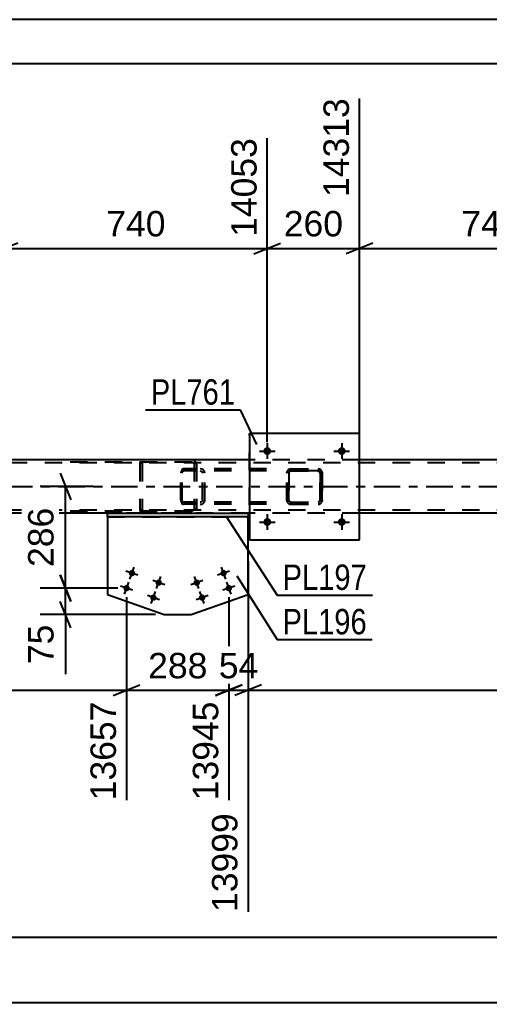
# Model space of a CAD drawing. Header units: millimetres. Extents: x -121 to 720, y -404 to 190.
# Drawn here: x 512.2 to 565.1, y 79.6 to 190.5 of the extents above; entities that cross this region are included whole.
import ezdxf

# ---------------------------------------------------------------- set-up
doc = ezdxf.new("R2010")
doc.units = ezdxf.units.MM
doc.linetypes.add('DXK_LINE_DOT2', pattern=[3.9198, 1.9599, -1.9599])
doc.linetypes.add('DXK_LINE_DOT3', pattern=[5.9187, 2.979, -0.9799, 0.9799, -0.9799])
doc.styles.add('Arial', font='ARIAL.TTF', dxfattribs={"height": 0.2})
doc.styles.add('Arial Narrow', font='ARIALN.TTF', dxfattribs={"height": 0.2})

# ---------------------------------------------------------------- blocks, each defined once
blk = doc.blocks.new('Unknown-318886794-1117')
at = {"color": 5, "linetype": 'Continuous'}
for p, q in [((719.87, 190.49), (-121.13, 190.49)), ((714.87, 185.49), (-116.13, 185.49))]:
    blk.add_line(p, q, dxfattribs=at)
blk = doc.blocks.new('Bolt-318886794-1921 - 1713')
at = {"linetype": 'Continuous'}
for points in [[(524.54, 128.17, -1), (525.21, 127.93, -1)], [(523.93, 126.48, -1), (524.61, 126.24, -1)], [(527.55, 127.1, -1), (528.23, 126.86, -1)], [(526.95, 125.41, -1), (527.63, 125.17, -1)]]:
    blk.add_hatch(color=1, dxfattribs=at).paths.add_polyline_path(points)
at = {"color": 1, "linetype": 'Continuous'}
for p, q in [((524.63, 127.37), (525.12, 128.73)), ((525.55, 127.81), (524.2, 128.29)), ((527.65, 126.31), (528.13, 127.66)), ((524.95, 126.12), (523.59, 126.6)), ((524.03, 125.68), (524.51, 127.04)), ((528.57, 126.74), (527.21, 127.22)), ((527.97, 125.05), (526.61, 125.53)), ((527.05, 124.61), (527.53, 125.97))]:
    blk.add_line(p, q, dxfattribs=at)
blk = doc.blocks.new('Part-318886794-1800 - 1713')
at = {"color": 2, "linetype": 'Continuous'}
for p, q in [((538.12, 140.82), (510.52, 140.82)), ((578.12, 140.82), (550.52, 140.82)), ((522.11, 134.82), (510.52, 134.82)), ((538.12, 134.82), (537.96, 134.82)), ((578.12, 134.82), (550.52, 134.82))]:
    blk.add_line(p, q, dxfattribs=at)
at = {"color": 7, "linetype": 'DXK_LINE_DOT2'}
for p, q in [((550.52, 140.82), (538.12, 140.82)), ((638.52, 140.5), (-22, 140.5)), ((638.52, 135.14), (-22, 135.14)), ((537.96, 134.82), (522.11, 134.82)), ((550.52, 134.82), (538.12, 134.82))]:
    blk.add_line(p, q, dxfattribs=at)
at = {"color": 7, "linetype": 'DXK_LINE_DOT3'}
blk.add_line((-22, 137.82), (638.52, 137.82), dxfattribs=at)
blk = doc.blocks.new('Part-318886794-1805 - 1713')
at = {"color": 2, "linetype": 'Continuous'}
for p, q in [((522.11, 134.82), (522.11, 134.82)), ((522.11, 134.82), (537.96, 134.82)), ((522.11, 134.42), (522.11, 134.82)), ((537.96, 134.42), (522.11, 134.42)), ((537.96, 134.82), (537.96, 134.82)), ((537.96, 134.82), (537.96, 134.42))]:
    blk.add_line(p, q, dxfattribs=at)
at = {"color": 7, "linetype": 'DXK_LINE_DOT2'}
for p, q in [((537.96, 134.82), (522.11, 134.82)), ((522.11, 134.42), (537.96, 134.42))]:
    blk.add_line(p, q, dxfattribs=at)
blk = doc.blocks.new('Part-318886794-1810 - 1713')
at = {"color": 2, "linetype": 'Continuous'}
for p, q in [((522.11, 134.42), (522.11, 125.64)), ((537.96, 125.64), (537.96, 134.42)), ((522.11, 125.64), (528.52, 123.37)), ((531.55, 123.37), (537.96, 125.64)), ((528.52, 123.37), (531.55, 123.37))]:
    blk.add_line(p, q, dxfattribs=at)
at = {"color": 7, "linetype": 'DXK_LINE_DOT2'}
blk.add_line((537.96, 134.42), (522.11, 134.42), dxfattribs=at)
blk = doc.blocks.new('Bolt-318886794-1920 - 1713')
at = {"linetype": 'Continuous'}
for points in [[(534.86, 127.93, -1), (535.54, 128.17, -1)], [(531.84, 126.86, -1), (532.52, 127.1, -1)], [(535.46, 126.24, -1), (536.14, 126.48, -1)], [(532.44, 125.17, -1), (533.12, 125.41, -1)]]:
    blk.add_hatch(color=1, dxfattribs=at).paths.add_polyline_path(points)
at = {"color": 1, "linetype": 'Continuous'}
for p, q in [((535.44, 127.37), (534.96, 128.73)), ((532.42, 126.31), (531.94, 127.66)), ((535.87, 128.29), (534.52, 127.81)), ((532.86, 127.22), (531.5, 126.74)), ((536.48, 126.6), (535.12, 126.12)), ((536.04, 125.68), (535.56, 127.04)), ((533.46, 125.53), (532.1, 125.05)), ((533.02, 124.61), (532.54, 125.97))]:
    blk.add_line(p, q, dxfattribs=at)
blk = doc.blocks.new('Part-318886794-1948 - 1713')
at = {"color": 7, "linetype": 'DXK_LINE_DOT2'}
for p, q in [((531.62, 140.82), (517.72, 140.82)), ((526.26, 140.82), (526.07, 140.78)), ((531.82, 140.78), (531.62, 140.82)), ((531.62, 140.58), (517.72, 140.58)), ((525.78, 140.5), (525.75, 140.34)), ((525.75, 140.34), (525.75, 135.3)), ((525.79, 140.52), (525.78, 140.5)), ((526.01, 140.34), (526.03, 140.43)), ((526.01, 140.34), (526.01, 135.3)), ((526.03, 140.43), (526.08, 140.51)), ((526.08, 140.51), (526.16, 140.56)), ((526.16, 140.56), (526.26, 140.58)), ((531.62, 140.58), (531.72, 140.56)), ((531.72, 140.56), (531.81, 140.51)), ((531.81, 140.51), (531.86, 140.43)), ((531.86, 140.43), (531.88, 140.34)), ((531.88, 140.34), (531.88, 135.3)), ((532.1, 140.5), (532.1, 140.52)), ((532.14, 140.34), (532.1, 140.5)), ((532.14, 140.34), (532.14, 135.3)), ((525.75, 135.3), (525.77, 135.21)), ((526.02, 135.23), (526.01, 135.3)), ((531.87, 135.23), (531.88, 135.3)), ((532.12, 135.21), (532.14, 135.3)), ((531.62, 135.06), (517.72, 135.06)), ((531.62, 134.82), (517.72, 134.82)), ((525.77, 135.21), (525.79, 135.11)), ((526.03, 135.2), (526.02, 135.23)), ((526.08, 135.13), (526.03, 135.2)), ((526.07, 134.85), (526.26, 134.82)), ((526.16, 135.07), (526.08, 135.13)), ((526.26, 135.06), (526.16, 135.07)), ((531.72, 135.07), (531.62, 135.06)), ((531.62, 134.82), (531.82, 134.85)), ((531.81, 135.13), (531.72, 135.07)), ((531.86, 135.2), (531.81, 135.13)), ((531.86, 135.2), (531.87, 135.23)), ((532.1, 135.11), (532.12, 135.21))]:
    blk.add_line(p, q, dxfattribs=at)
for centre, start, end in [((531.64, 140.32), 24.3199, 69.2417), ((526.24, 135.32), 204.3199, 249.2417)]:
    blk.add_arc(centre, 0.496, start, end, dxfattribs=at)
blk = doc.blocks.new('Part-318886794-2008 - 1713')
at = {"color": 7, "linetype": 'DXK_LINE_DOT2'}
for p, q in [((530.57, 139.78), (530.48, 139.68)), ((530.67, 139.82), (530.57, 139.78)), ((540.02, 139.82), (530.67, 139.82)), ((532.14, 139.58), (532.14, 139.82)), ((532.77, 139.78), (532.58, 139.82)), ((530.42, 139.52), (530.4, 139.34)), ((530.4, 136.3), (530.4, 139.34)), ((530.48, 139.68), (530.42, 139.52)), ((530.54, 139.34), (530.55, 139.43)), ((530.54, 136.3), (530.54, 139.34)), ((530.55, 139.43), (530.57, 139.51)), ((530.57, 139.51), (530.62, 139.56)), ((530.62, 139.56), (530.67, 139.58)), ((540.02, 139.58), (530.67, 139.58)), ((532.58, 139.58), (532.68, 139.56)), ((532.68, 139.56), (532.76, 139.51)), ((532.76, 139.51), (532.81, 139.43)), ((532.81, 139.43), (532.83, 139.34)), ((532.83, 136.3), (532.83, 139.34)), ((533.09, 139.34), (533.05, 139.52)), ((533.09, 136.3), (533.09, 139.34)), ((530.4, 136.3), (530.42, 136.11)), ((530.42, 136.11), (530.48, 135.96)), ((530.48, 135.96), (530.57, 135.85)), ((530.55, 136.2), (530.54, 136.3)), ((530.57, 136.13), (530.55, 136.2)), ((530.62, 136.07), (530.57, 136.13)), ((530.57, 135.85), (530.67, 135.82)), ((530.67, 136.06), (530.62, 136.07)), ((540.02, 136.06), (530.67, 136.06)), ((540.02, 135.82), (530.67, 135.82)), ((532.14, 135.82), (532.14, 136.06)), ((532.68, 136.07), (532.58, 136.06)), ((532.58, 135.82), (532.77, 135.85)), ((532.76, 136.13), (532.68, 136.07)), ((532.81, 136.2), (532.76, 136.13)), ((532.83, 136.3), (532.81, 136.2)), ((533.05, 136.11), (533.09, 136.3))]:
    blk.add_line(p, q, dxfattribs=at)
for centre, start, end in [((532.6, 139.32), 23.8951, 68.8487), ((532.6, 136.31), 291.1513, 336.1049)]:
    blk.add_arc(centre, 0.492, start, end, dxfattribs=at)
blk = doc.blocks.new('Part-318886794-2061 - 1713')
at = {"color": 2, "linetype": 'Continuous'}
for p, q in [((538.12, 143.82), (538.12, 131.82)), ((550.52, 143.82), (538.12, 143.82)), ((550.52, 131.82), (550.52, 143.82)), ((538.12, 131.82), (550.52, 131.82))]:
    blk.add_line(p, q, dxfattribs=at)
at = {"color": 7, "linetype": 'DXK_LINE_DOT2'}
for p, q in [((538.12, 131.82), (538.12, 143.82)), ((550.52, 131.82), (550.52, 143.82))]:
    blk.add_line(p, q, dxfattribs=at)
blk = doc.blocks.new('Part-318886794-2062 - 1713')
at = {"color": 7, "linetype": 'DXK_LINE_DOT2'}
for p, q in [((542.61, 139.78), (542.8, 139.82)), ((542.8, 139.82), (542.61, 139.78)), ((542.8, 139.82), (545.84, 139.82)), ((542.8, 139.82), (542.8, 139.82)), ((542.8, 139.82), (545.84, 139.82)), ((545.84, 139.82), (545.84, 139.82)), ((545.84, 139.82), (546.02, 139.78)), ((546.02, 139.78), (545.84, 139.82)), ((542.32, 139.34), (542.35, 139.52)), ((542.35, 139.52), (542.32, 139.34)), ((542.32, 136.3), (542.32, 139.34)), ((542.32, 139.34), (542.32, 139.34)), ((542.32, 136.3), (542.32, 139.34)), ((542.56, 139.34), (542.57, 139.43)), ((542.57, 139.43), (542.56, 139.34)), ((542.56, 136.3), (542.56, 139.34)), ((542.56, 139.34), (542.56, 139.34)), ((542.56, 139.34), (542.56, 136.3)), ((542.57, 139.43), (542.63, 139.51)), ((542.63, 139.51), (542.57, 139.43)), ((542.63, 139.51), (542.7, 139.56)), ((542.7, 139.56), (542.63, 139.51)), ((542.7, 139.56), (542.8, 139.58)), ((542.8, 139.58), (542.7, 139.56)), ((542.8, 139.58), (545.84, 139.58)), ((542.8, 139.58), (542.8, 139.58)), ((545.84, 139.58), (542.8, 139.58)), ((545.84, 139.58), (545.84, 139.58)), ((545.84, 139.58), (545.93, 139.56)), ((545.93, 139.56), (545.84, 139.58)), ((545.93, 139.56), (546.01, 139.51)), ((546.01, 139.51), (545.93, 139.56)), ((546.01, 139.51), (546.06, 139.43)), ((546.06, 139.43), (546.01, 139.51)), ((546.06, 139.43), (546.08, 139.34)), ((546.08, 139.34), (546.06, 139.43)), ((546.08, 136.3), (546.08, 139.34)), ((546.08, 139.34), (546.08, 139.34)), ((546.08, 139.34), (546.08, 136.3)), ((546.28, 139.52), (546.32, 139.34)), ((546.32, 139.34), (546.28, 139.52)), ((546.32, 136.3), (546.32, 139.34)), ((546.32, 139.34), (546.32, 139.34)), ((546.32, 139.34), (546.32, 136.3)), ((542.32, 136.3), (542.32, 136.3)), ((542.35, 136.11), (542.32, 136.3)), ((542.32, 136.3), (542.35, 136.11)), ((542.56, 136.3), (542.56, 136.3)), ((542.57, 136.2), (542.56, 136.3)), ((542.56, 136.3), (542.57, 136.2)), ((542.63, 136.13), (542.57, 136.2)), ((542.57, 136.2), (542.63, 136.13)), ((542.8, 135.82), (542.61, 135.85)), ((542.61, 135.85), (542.8, 135.82)), ((542.7, 136.07), (542.63, 136.13)), ((542.63, 136.13), (542.7, 136.07)), ((542.8, 136.06), (542.7, 136.07)), ((542.7, 136.07), (542.8, 136.06)), ((542.8, 136.06), (545.84, 136.06)), ((542.8, 136.06), (542.8, 136.06)), ((542.8, 136.06), (545.84, 136.06)), ((542.8, 135.82), (545.84, 135.82)), ((542.8, 135.82), (542.8, 135.82)), ((542.8, 135.82), (545.84, 135.82)), ((545.93, 136.07), (545.84, 136.06)), ((545.84, 136.06), (545.93, 136.07)), ((545.84, 136.06), (545.84, 136.06)), ((546.02, 135.85), (545.84, 135.82)), ((545.84, 135.82), (546.02, 135.85)), ((545.84, 135.82), (545.84, 135.82)), ((546.01, 136.13), (545.93, 136.07)), ((545.93, 136.07), (546.01, 136.13)), ((546.06, 136.2), (546.01, 136.13)), ((546.01, 136.13), (546.06, 136.2)), ((546.08, 136.3), (546.06, 136.2)), ((546.06, 136.2), (546.08, 136.3)), ((546.08, 136.3), (546.08, 136.3)), ((546.32, 136.3), (546.28, 136.11)), ((546.28, 136.11), (546.32, 136.3)), ((546.32, 136.3), (546.32, 136.3))]:
    blk.add_line(p, q, dxfattribs=at)
at = {"color": 7, "linetype": 'DXK_LINE_DOT3'}
blk.add_line((544.32, 137.82), (544.32, 137.82), dxfattribs=at)
at = {"color": 7, "linetype": 'DXK_LINE_DOT2'}
for centre, start, end in [((542.8, 139.34), 112.5, 157.5), ((542.8, 139.34), 112.5, 157.5), ((545.84, 139.34), 22.5, 67.5), ((545.84, 139.34), 22.5, 67.5), ((542.8, 136.3), 202.5, 247.5), ((542.8, 136.3), 202.5, 247.5), ((545.84, 136.3), 292.5, 337.5), ((545.84, 136.3), 292.5, 337.5)]:
    blk.add_arc(centre, 0.48, start, end, dxfattribs=at)
blk = doc.blocks.new('Bolt-318886794-2145 - 1713')
at = {"linetype": 'Continuous'}
for points in [[(540.56, 141.82, -1), (539.68, 141.82, -1)], [(548.96, 141.82, -1), (548.08, 141.82, -1)]]:
    blk.add_hatch(color=1, dxfattribs=at).paths.add_polyline_path(points)
at = {"color": 1, "linetype": 'Continuous'}
for p, q in [((540.12, 142.7), (540.12, 140.94)), ((548.52, 142.7), (548.52, 140.94)), ((539.24, 141.82), (541, 141.82)), ((547.64, 141.82), (549.4, 141.82))]:
    blk.add_line(p, q, dxfattribs=at)
blk = doc.blocks.new('Bolt-318886794-2146 - 1713')
at = {"linetype": 'Continuous'}
for points in [[(540.56, 133.82, -1), (539.68, 133.82, -1)], [(548.96, 133.82, -1), (548.08, 133.82, -1)]]:
    blk.add_hatch(color=1, dxfattribs=at).paths.add_polyline_path(points)
at = {"color": 1, "linetype": 'Continuous'}
for p, q in [((540.12, 134.7), (540.12, 132.94)), ((548.52, 134.7), (548.52, 132.94)), ((539.24, 133.82), (541, 133.82)), ((547.64, 133.82), (549.4, 133.82))]:
    blk.add_line(p, q, dxfattribs=at)
blk = doc.blocks.new('StraightDimension-318886794-3232 - 1713')
at = {"color": 7, "linetype": 'Continuous'}
for p, q in [((550.52, 141.82), (550.52, 181.61)), ((580.12, 142.82), (580.12, 177.11)), ((552.02, 165.29), (549.02, 164.09)), ((578.62, 164.09), (581.62, 165.29)), ((550.52, 164.69), (580.12, 164.69))]:
    blk.add_line(p, q, dxfattribs=at)
at = {"color": 0}
blk.add_wipeout([(569.25, 165.44), (569.25, 169.64), (561.38, 169.64), (561.38, 165.44)], dxfattribs=at)
at = {"color": 3, "style": 'Arial'}
blk.add_text('740', height=2.865, dxfattribs=at).set_placement((561.98, 166.04))
at = {"color": 0, "linetype": 'Continuous'}
blk.add_wipeout([(579.52, 177.71), (575.32, 177.71), (575.32, 165.39), (579.52, 165.39)], dxfattribs=at)
at = {"color": 3, "linetype": 'Continuous', "style": 'Arial'}
blk.add_text('15053', height=2.865, rotation=90.0002, dxfattribs=at).set_placement((578.92, 165.99))
blk = doc.blocks.new('StraightDimension-318886794-3194 - 1713')
at = {"color": 7, "linetype": 'Continuous'}
for p, q in [((510.52, 141.82), (510.52, 181.61)), ((540.12, 142.82), (540.12, 177.11)), ((512.02, 165.29), (509.02, 164.09)), ((538.62, 164.09), (541.62, 165.29)), ((510.52, 164.69), (540.12, 164.69))]:
    blk.add_line(p, q, dxfattribs=at)
at = {"color": 0}
blk.add_wipeout([(529.25, 165.44), (529.25, 169.64), (521.38, 169.64), (521.38, 165.44)], dxfattribs=at)
at = {"color": 3, "style": 'Arial'}
blk.add_text('740', height=2.865, dxfattribs=at).set_placement((521.98, 166.04))
at = {"color": 0, "linetype": 'Continuous'}
blk.add_wipeout([(539.52, 177.71), (535.32, 177.71), (535.32, 165.39), (539.52, 165.39)], dxfattribs=at)
at = {"color": 3, "linetype": 'Continuous', "style": 'Arial'}
blk.add_text('14053', height=2.865, rotation=90.0002, dxfattribs=at).set_placement((538.92, 165.99))
blk = doc.blocks.new('StraightDimension-318886794-2461 - 1713')
at = {"color": 7, "linetype": 'Continuous'}
blk.add_line((-22, 86.98), (650.62, 86.98), dxfattribs=at)
blk = doc.blocks.new('StraightDimension-318886794-2546 - 1713')
at = {"color": 7, "linetype": 'Continuous'}
for p, q in [((516.79, 139.32), (517.99, 136.32)), ((520.49, 137.82), (514.54, 137.82)), ((517.39, 126.36), (517.39, 137.82)), ((517.99, 124.86), (516.79, 127.86)), ((523.27, 126.36), (514.54, 126.36))]:
    blk.add_line(p, q, dxfattribs=at)
at = {"color": 0}
blk.add_wipeout([(516.64, 136.02), (512.44, 136.02), (512.44, 128.15), (516.64, 128.15)], dxfattribs=at)
at = {"color": 3, "style": 'Arial'}
blk.add_text('286', height=2.865, rotation=90.0002, dxfattribs=at).set_placement((516.04, 128.75))
blk = doc.blocks.new('StraightDimension-318886794-2196 - 1713')
at = {"color": 7, "linetype": 'Continuous'}
for p, q in [((524.27, 125.36), (524.27, 102.43)), ((535.8, 125.36), (535.8, 102.43)), ((522.77, 114.24), (525.77, 115.44)), ((537.3, 115.44), (534.3, 114.24)), ((524.27, 114.84), (535.8, 114.84))]:
    blk.add_line(p, q, dxfattribs=at)
at = {"color": 0}
blk.add_wipeout([(533.97, 115.59), (533.97, 119.79), (526.1, 119.79), (526.1, 115.59)], dxfattribs=at)
at = {"color": 0, "linetype": 'Continuous'}
blk.add_wipeout([(535.2, 114.14), (531, 114.14), (531, 101.83), (535.2, 101.83)], dxfattribs=at)
at = {"color": 3, "style": 'Arial'}
blk.add_text('288', height=2.865, dxfattribs=at).set_placement((526.7, 116.19))
at = {"color": 3, "linetype": 'Continuous', "style": 'Arial'}
blk.add_text('13945', height=2.865, rotation=90.0002, dxfattribs=at).set_placement((534.6, 102.43))
blk = doc.blocks.new('StraightDimension-318886794-2295 - 1713')
at = {"color": 7, "linetype": 'Continuous'}
for p, q in [((452.83, 131.38), (452.83, 89.83)), ((524.27, 125.36), (524.27, 102.43)), ((454.33, 115.44), (451.33, 114.24)), ((522.77, 114.24), (525.77, 115.44)), ((452.83, 114.84), (524.27, 114.84))]:
    blk.add_line(p, q, dxfattribs=at)
at = {"color": 0}
blk.add_wipeout([(493.6, 115.59), (493.6, 119.79), (483.5, 119.79), (483.5, 115.59)], dxfattribs=at)
at = {"color": 3, "style": 'Arial'}
blk.add_text('1786', height=2.865, dxfattribs=at).set_placement((484.1, 116.19))
at = {"color": 0, "linetype": 'Continuous'}
blk.add_wipeout([(523.67, 114.14), (519.47, 114.14), (519.47, 101.83), (523.67, 101.83)], dxfattribs=at)
at = {"color": 3, "linetype": 'Continuous', "style": 'Arial'}
blk.add_text('13657', height=2.865, rotation=90.0002, dxfattribs=at).set_placement((523.07, 102.43))
blk = doc.blocks.new('StraightDimension-318886794-2333 - 1713')
at = {"color": 7, "linetype": 'Continuous'}
for p, q in [((537.96, 129.4), (537.96, 89.83)), ((535.8, 125.36), (535.8, 102.43)), ((534.3, 114.24), (537.3, 115.44)), ((539.46, 115.44), (536.46, 114.24)), ((535.8, 114.84), (537.96, 114.84))]:
    blk.add_line(p, q, dxfattribs=at)
at = {"color": 0, "linetype": 'Continuous'}
blk.add_wipeout([(537.36, 101.54), (533.16, 101.54), (533.16, 89.23), (537.36, 89.23)], dxfattribs=at)
at = {"color": 3, "linetype": 'Continuous', "style": 'Arial'}
blk.add_text('13999', height=2.865, rotation=90.0002, dxfattribs=at).set_placement((536.76, 89.83))
at = {"color": 0}
blk.add_wipeout([(539.7, 115.59), (539.7, 119.79), (534.06, 119.79), (534.06, 115.59)], dxfattribs=at)
at = {"color": 3, "style": 'Arial'}
blk.add_text('54', height=2.865, dxfattribs=at).set_placement((534.66, 116.19))
blk = doc.blocks.new('StraightDimension-318886794-2342 - 1713')
at = {"color": 7, "linetype": 'Continuous'}
for p, q in [((537.96, 129.4), (537.96, 89.83)), ((609.41, 125.36), (609.41, 102.43)), ((539.46, 115.44), (536.46, 114.24)), ((607.91, 114.24), (610.91, 115.44)), ((537.96, 114.84), (609.41, 114.84))]:
    blk.add_line(p, q, dxfattribs=at)
at = {"color": 0}
blk.add_wipeout([(578.73, 115.59), (578.73, 119.79), (568.64, 119.79), (568.64, 115.59)], dxfattribs=at)
at = {"color": 3, "style": 'Arial'}
blk.add_text('1786', height=2.865, dxfattribs=at).set_placement((569.24, 116.19))
at = {"color": 0, "linetype": 'Continuous'}
blk.add_wipeout([(608.81, 114.14), (604.61, 114.14), (604.61, 101.83), (608.81, 101.83)], dxfattribs=at)
at = {"color": 3, "linetype": 'Continuous', "style": 'Arial'}
blk.add_text('15785', height=2.865, rotation=90.0002, dxfattribs=at).set_placement((608.21, 102.43))
blk = doc.blocks.new('StraightDimension-318886794-2434 - 1713')
at = {"color": 7, "linetype": 'Continuous'}
blk.add_line((-22.8, 79.63), (651.42, 79.63), dxfattribs=at)
blk = doc.blocks.new('StraightDimension-318886794-2562 - 1713')
at = {"color": 7, "linetype": 'Continuous'}
for p, q in [((516.79, 127.86), (517.99, 124.86)), ((523.27, 126.36), (514.54, 126.36)), ((517.39, 123.37), (517.39, 126.36)), ((517.99, 121.87), (516.79, 124.87)), ((527.52, 123.37), (514.54, 123.37)), ((517.39, 123.37), (517.39, 116.67)), ((517.39, 123.37), (517.39, 116.67))]:
    blk.add_line(p, q, dxfattribs=at)
at = {"color": 0}
blk.add_wipeout([(516.64, 122.84), (512.44, 122.84), (512.44, 117.19), (516.64, 117.19)], dxfattribs=at)
at = {"color": 3, "style": 'Arial'}
blk.add_text('75', height=2.865, rotation=90.0002, dxfattribs=at).set_placement((516.04, 117.79))
blk = doc.blocks.new('StraightDimension-318886794-3213 - 1713')
at = {"color": 7, "linetype": 'Continuous'}
for p, q in [((550.52, 141.82), (550.52, 181.61)), ((540.12, 142.82), (540.12, 177.11)), ((538.62, 164.09), (541.62, 165.29)), ((552.02, 165.29), (549.02, 164.09)), ((540.12, 164.69), (550.52, 164.69))]:
    blk.add_line(p, q, dxfattribs=at)
at = {"color": 0}
blk.add_wipeout([(549.25, 165.44), (549.25, 169.64), (541.38, 169.64), (541.38, 165.44)], dxfattribs=at)
at = {"color": 3, "style": 'Arial'}
blk.add_text('260', height=2.865, dxfattribs=at).set_placement((541.98, 166.04))
at = {"color": 0, "linetype": 'Continuous'}
blk.add_wipeout([(549.92, 182.21), (545.72, 182.21), (545.72, 169.89), (549.92, 169.89)], dxfattribs=at)
at = {"color": 3, "linetype": 'Continuous', "style": 'Arial'}
blk.add_text('14313', height=2.865, rotation=90.0002, dxfattribs=at).set_placement((549.32, 170.49))
blk = doc.blocks.new('Mark-318886794-1801 - 1713')
at = {"color": 30, "linetype": 'Continuous'}
for p, q in [((535.47, 134.53), (541.25, 125.56)), ((541.25, 125.56), (551.96, 125.56))]:
    blk.add_line(p, q, dxfattribs=at)
at = {"color": 0}
blk.add_wipeout([(551.36, 126.16), (551.36, 129.16), (541.85, 129.16), (541.85, 126.16)], dxfattribs=at)
blk.add_wipeout([(551.36, 126.16), (551.36, 129.16), (541.85, 129.16), (541.85, 126.16)], dxfattribs=at)
at = {"color": 3, "style": 'Arial Narrow'}
blk.add_text('PL197', height=2.863, dxfattribs=at).set_placement((541.85, 126.16))
blk = doc.blocks.new('Mark-318886794-1806 - 1713')
at = {"color": 30, "linetype": 'Continuous'}
for p, q in [((536.68, 127.76), (541.24, 120.55)), ((541.24, 120.55), (551.95, 120.55))]:
    blk.add_line(p, q, dxfattribs=at)
at = {"color": 0}
blk.add_wipeout([(551.35, 121.15), (551.35, 124.15), (541.84, 124.15), (541.84, 121.15)], dxfattribs=at)
blk.add_wipeout([(551.35, 121.15), (551.35, 124.15), (541.84, 124.15), (541.84, 121.15)], dxfattribs=at)
at = {"color": 3, "style": 'Arial Narrow'}
blk.add_text('PL196', height=2.863, dxfattribs=at).set_placement((541.84, 121.15))
blk = doc.blocks.new('Mark-318886794-2057 - 1713')
at = {"color": 30, "linetype": 'Continuous'}
for p in [(526.4, 146.46), (538.93, 142.56)]:
    blk.add_line(p, (537.1, 146.46), dxfattribs=at)
at = {"color": 0}
blk.add_wipeout([(536.5, 147.06), (536.5, 150.06), (527, 150.06), (527, 147.06)], dxfattribs=at)
blk.add_wipeout([(536.5, 147.06), (536.5, 150.06), (527, 150.06), (527, 147.06)], dxfattribs=at)
at = {"color": 3, "style": 'Arial Narrow'}
blk.add_text('PL761', height=2.863, dxfattribs=at).set_placement((527, 147.06))

msp = doc.modelspace()

# ---------------------------------------------------------------- block references
for name in ['Unknown-318886794-1117', 'Part-318886794-2061 - 1713', 'Bolt-318886794-2145 - 1713', 'Part-318886794-1800 - 1713', 'Part-318886794-1948 - 1713', 'Part-318886794-2008 - 1713', 'Part-318886794-2062 - 1713', 'Part-318886794-1805 - 1713', 'Part-318886794-1810 - 1713', 'Bolt-318886794-2146 - 1713', 'Bolt-318886794-1921 - 1713', 'Bolt-318886794-1920 - 1713']:
    msp.add_blockref(name, (0, 0))

# ---------------------------------------------------------------- next in the draw order: block references
for name in ['StraightDimension-318886794-3194 - 1713', 'StraightDimension-318886794-3232 - 1713', 'StraightDimension-318886794-2461 - 1713']:
    msp.add_blockref(name, (0, 0))

# ---------------------------------------------------------------- next in the draw order: block references
for name in ['StraightDimension-318886794-3213 - 1713', 'StraightDimension-318886794-2546 - 1713']:
    msp.add_blockref(name, (0, 0))

# ---------------------------------------------------------------- next in the draw order: block references
for name in ['Mark-318886794-2057 - 1713', 'StraightDimension-318886794-2196 - 1713']:
    msp.add_blockref(name, (0, 0))

# ---------------------------------------------------------------- next in the draw order: block references
for name in ['StraightDimension-318886794-2295 - 1713', 'StraightDimension-318886794-2333 - 1713']:
    msp.add_blockref(name, (0, 0))

# ---------------------------------------------------------------- next in the draw order: block references
msp.add_blockref('StraightDimension-318886794-2342 - 1713', (0, 0))

# ---------------------------------------------------------------- next in the draw order: block references
msp.add_blockref('StraightDimension-318886794-2434 - 1713', (0, 0))

# ---------------------------------------------------------------- next in the draw order: block references
for name in ['Mark-318886794-1801 - 1713', 'StraightDimension-318886794-2562 - 1713']:
    msp.add_blockref(name, (0, 0))

# ---------------------------------------------------------------- next in the draw order: block references
msp.add_blockref('Mark-318886794-1806 - 1713', (0, 0))

doc.saveas('drawing.dxf')
